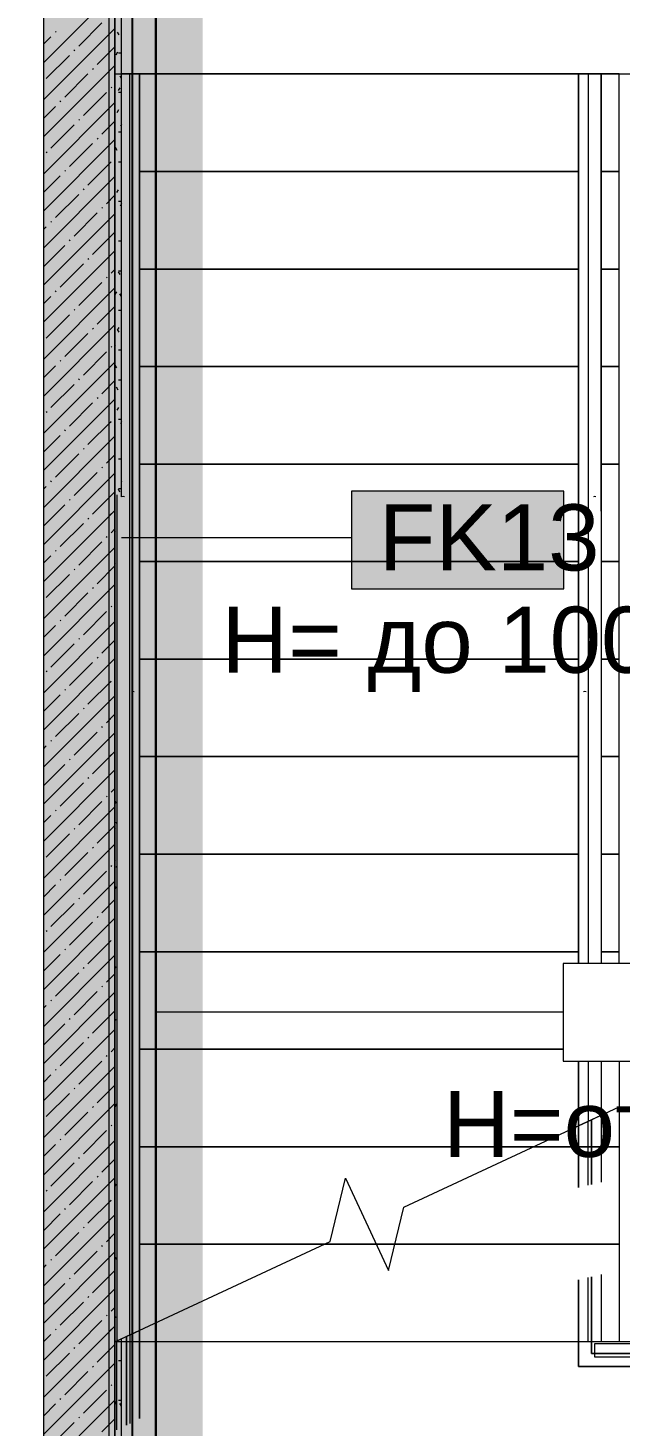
# Model space of a CAD drawing. Header units: millimetres. Extents: x -3817 to 677485, y -22715 to 103890.
# Drawn here: x 38736 to 40556, y 18352 to 22653 of the extents above; entities that cross this region are included whole.
import ezdxf

# ---------------------------------------------------------------- set-up
doc = ezdxf.new("R2010")
doc.units = ezdxf.units.MM
doc.layers.add('PDF _Геометрия', color=7, linetype='Continuous', true_color=0x1d1d1d)
doc.layers.add('PDF _Сплошная заливка', color=7, linetype='Continuous', true_color=0xffffff)
doc.layers.add('PDF _Текст', color=7, linetype='Continuous')
doc.styles.add('PDF GOST-Common', font='arial.ttf')

msp = doc.modelspace()

# ---------------------------------------------------------------- hatches: boundary and pattern name
at = {"layer": 'PDF _Сплошная заливка', "transparency": 33554559}
h = msp.add_hatch(color=256, dxfattribs=at)
h.paths.add_polyline_path([(39003.3, 1631.4), (39273.4, 1631.4), (39273.4, 13806.3), (38703.3, 13521.2), (39003.3, 13371.2), (39003.3, 1653.4)], flags=0)
h.paths.add_polyline_path([(39273.4, 13836.1), (39273.4, 25711.1), (39003.3, 25711.1), (39003.3, 13971.2), (39024.3, 13960.7)], flags=0)
h = msp.add_hatch(color=256, dxfattribs=at)
h.paths.add_polyline_path([(38783.3, 15511.3), (39003.3, 15511.3), (39003.3, 23461.6), (38783.3, 23461.6), (38783.3, 16743.4)], flags=0)
h.paths.add_polyline_path([(38783.3, 24911.6), (39003.3, 24911.6), (39003.3, 25331.6), (38783.3, 25331.6), (38783.3, 24966.6)], flags=0)
h = msp.add_hatch(color=256, dxfattribs=at)
h.paths.add_polyline_path([(39003.3, 15511.3), (39003.3, 23461.6), (38985.9, 23461.6), (38985.9, 15511.3)], flags=0)
h.paths.add_polyline_path([(38985.9, 24911.6), (39003.3, 24911.6), (39003.3, 25331.6), (38985.9, 25331.6), (38985.9, 24966.6)], flags=0)
h = msp.add_hatch(color=256, dxfattribs=at)
h.paths.add_polyline_path([(39023.3, 17111.3), (39023.3, 18620.7), (39008.7, 18613.9), (39010.4, 21210.7), (39023.3, 21210.7), (39023.3, 23461.6), (39011.3, 23461.6), (39011.3, 23406.6), (39003.3, 23406.6), (39003.3, 17111.3)], flags=0)
h.paths.add_polyline_path([(39023.3, 24911.6), (39023.3, 25291.3), (39003.3, 25291.3), (39003.3, 24966.6), (39011.3, 24966.6), (39011.3, 24911.6)], flags=0)

# ---------------------------------------------------------------- linework, layer by layer
msp.add_lwpolyline([(39055.7, 17226.2), (42382.3, 17226.2), (42382.3, 25282.3), (39055.7, 25282.3)], close=True)
at = {"layer": 'PDF _Геометрия', "color": 7, "lineweight": 9}
for points in [[(38985.9, 1631.4), (38985.9, 13371.2), (38685.9, 13521.2), (39285.9, 13821.2), (38985.9, 13971.2), (38985.9, 25711.1)], [(39003.3, 25711.1), (39003.3, 13971.2), (39273.4, 13836.1)], [(39008.7, 18340.3), (39008.7, 18611.3), (39008.7, 18613.9), (39048.7, 18632.5), (39048.7, 22511.3)], [(39048.7, 21166.6), (39048.7, 22511.3), (39023.3, 22511.3)], [(39078.7, 20566.6), (39078.7, 22511.3), (39078.7, 18646.5), (39078.7, 18611.3), (39078.7, 18375.3), (39078.7, 18611.3), (39078.7, 18646.5), (39038.7, 18627.9), (39038.7, 18611.3), (39038.7, 18355.3), (39038.7, 18611.3), (39038.7, 18627.9), (39078.7, 18646.5), (39078.7, 22511.3), (39078.7, 20166.6)], [(40428.3, 20166.6), (40428.3, 22511.3), (40428.3, 19774.9), (40428.3, 22511.3), (40468.3, 22511.3), (40428.3, 22511.3), (40428.3, 20566.6)], [(40498.3, 21166.6), (40498.3, 22511.3), (40458.3, 22511.3), (40458.3, 21166.6)], [(40458.3, 22511.3), (40458.3, 19774.9)], [(40498.3, 22511.3), (40498.3, 19774.9)], [(39008.7, 21217), (39008.7, 21166.6)], [(39008.7, 21211.3), (39008.7, 18613.9)], [(39032.6, 21210.5), (39028.7, 21211.3), (39024.8, 21210.5)], [(40482.2, 21210.5), (40478.3, 21211.3), (40474.4, 21210.5)], [(39023.8, 21085.8), (39730.3, 21085.8)], [(39062.6, 20610.5), (39058.7, 20611.3), (39054.8, 20610.5)], [(40452.2, 20610.5), (40448.3, 20611.3), (40444.4, 20610.5)], [(40381.3, 19624.9), (39128.8, 19624.9)], [(40458.3, 19474.9), (40458.3, 19289.8)], [(40498.3, 19474.9), (40498.3, 19308.5)], [(40458.3, 19092.6), (40458.3, 19289.8), (40498.3, 19308.5), (40498.3, 19101.9)], [(40908.3, 18898.1), (40908.3, 18605.3), (40478.3, 18605.3), (40478.3, 18565.3), (40948.3, 18565.3), (40948.3, 18878.1)], [(40498.3, 18817.9), (40498.3, 18611.3), (40458.3, 18611.3), (40458.3, 18808.6)], [(39048.7, 18632.5), (39048.7, 18611.3), (39048.7, 18360.3)]]:
    msp.add_lwpolyline(points, dxfattribs=at)
at = {"layer": 'PDF _Геометрия', "color": 253, "lineweight": 9, "true_color": 0xaaaaaa}
for points in [[(39003.3, 25311.3), (39003.3, 22511.3)], [(40553.3, 19474.9), (40553.3, 19334.1), (40553.3, 18611.3), (39003.3, 18611.3), (39003.3, 17111.3), (42403.3, 17111.3), (42403.3, 18611.3), (42403.3, 22511.3), (40853.3, 22511.3), (40853.3, 19774.9)], [(40553.3, 19774.9), (40553.3, 19811.3), (40553.3, 20111.3), (40553.3, 20411.3), (40553.3, 20711.3), (40553.3, 21011.3), (40553.3, 21311.3), (40553.3, 21611.3), (40553.3, 21911.3), (40498.3, 21911.3), (40553.3, 21911.3), (40553.3, 22211.3), (40553.3, 22511.3), (39024.3, 22511.3), (40553.3, 22511.3)], [(39003.3, 21011.3), (39003.3, 20950), (39003.3, 18611.3), (39003.3, 17111.3), (39003.3, 14611.3), (39003.3, 12527)], [(40853.3, 19474.9), (40853.3, 18611.3), (42403.3, 18611.3), (40853.3, 18611.3), (40553.3, 18611.3), (39003.3, 18611.3), (39665, 18919.9), (39712.2, 19114.3), (39844.3, 18831.1), (39891.6, 19025.6), (40553.3, 19334.1)]]:
    msp.add_lwpolyline(points, dxfattribs=at)
for points in [[(42403.3, 22511.3), (42403.3, 25311.3), (39003.3, 25311.3), (39003.3, 22511.3), (40853.3, 22511.3)], [(39078.7, 22211.3), (40428.3, 22211.3)], [(40498.3, 22211.3), (40553.3, 22211.3)], [(39078.7, 21911.3), (40428.3, 21911.3)], [(39078.7, 21611.3), (40428.3, 21611.3)], [(40498.3, 21611.3), (40553.3, 21611.3)], [(39078.7, 21311.3), (40428.3, 21311.3)], [(40498.3, 21311.3), (40553.3, 21311.3)], [(39078.7, 21011.3), (40428.3, 21011.3)], [(40498.3, 21011.3), (40553.3, 21011.3)], [(39078.7, 20711.3), (40428.3, 20711.3)], [(40498.3, 20711.3), (40553.3, 20711.3)], [(39078.7, 20411.3), (40428.3, 20411.3)], [(40498.3, 20411.3), (40553.3, 20411.3)], [(39078.7, 20111.3), (40428.3, 20111.3)], [(40498.3, 20111.3), (40553.3, 20111.3)], [(39078.7, 19811.3), (40428.3, 19811.3)], [(40498.3, 19811.3), (40553.3, 19811.3)], [(39078.7, 19511.3), (40381.3, 19511.3)], [(39078.7, 19211.3), (40290, 19211.3), (40553.3, 19211.3), (40290, 19211.3)], [(39078.7, 18911.3), (39646.6, 18911.3), (39806.9, 18911.3), (39646.6, 18911.3)], [(39806.9, 18911.3), (39863.8, 18911.3), (40553.3, 18911.3), (39863.8, 18911.3)]]:
    msp.add_lwpolyline(points, close=True, dxfattribs=at)
at = {"layer": 'PDF _Геометрия', "color": 9, "lineweight": 9, "true_color": 0xc0c0c0}
for points in [[(42383.3, 25290.3), (42383.3, 17131.3), (39023.3, 17131.3), (39023.3, 18620.7)], [(39023.3, 21210.7), (39023.3, 23461.6), (39011.3, 23461.6)], [(38783.3, 23406.6), (38783.3, 15511.3), (39003.3, 15511.3), (39003.3, 16891.3), (39003.3, 15511.3), (38513.3, 15511.3), (38513.3, 16911.4), (38493.3, 16911.4), (38493.3, 15490.3), (38513.3, 15490.3), (38513.3, 15491.3), (38733.2, 15491.3)]]:
    msp.add_lwpolyline(points, dxfattribs=at)
at = {"layer": 'PDF _Геометрия', "color": 231, "lineweight": 30, "true_color": 0xff80c0}
msp.add_lwpolyline([(39128.8, 25252.3), (39128.8, 17152.3)], dxfattribs=at)
at = {"layer": 'PDF _Геометрия', "color": 9, "lineweight": 9, "true_color": 0xc0c0c0}
for points in [[(39003.3, 17111.3), (39003.3, 23406.6)], [(39003.3, 17111.3), (39003.3, 23103.1)]]:
    msp.add_lwpolyline(points, close=True, dxfattribs=at)
at = {"layer": 'PDF _Геометрия', "lineweight": 9}
for points in [[(38783.3, 22545.6), (39003.3, 22765.6)], [(38891.7, 22597), (38963, 22668.3)], [(38783.3, 22431.6), (39003.3, 22651.6)], [(38783.3, 22602.6), (38806.2, 22625.5)], [(38820.4, 22639.8), (38822.8, 22642.2)], [(38985.9, 22634.2), (39003.3, 22651.6)], [(38877.4, 22582.8), (38879.8, 22585.1)], [(38948.7, 22540), (39003.3, 22594.5)], [(38985.9, 22577.2), (39003.3, 22594.5)], [(38783.3, 22317.5), (39003.3, 22537.5)], [(38791.9, 22497.2), (38863.2, 22568.5)], [(38985.9, 22520.2), (39003.3, 22537.5)], [(38848.9, 22440.2), (38920.2, 22511.5)], [(38934.5, 22525.8), (38936.8, 22528.1)], [(38906, 22383.2), (38977.2, 22454.5)], [(38991.5, 22468.7), (38993.9, 22471.1)], [(38991.5, 22468.7), (38993.9, 22471.1)], [(38783.3, 22203.5), (39003.3, 22423.5)], [(38783.3, 22374.5), (38820.4, 22411.7)], [(38834.7, 22426), (38837, 22428.3)], [(38985.9, 22406.1), (39003.3, 22423.5)], [(38891.7, 22368.9), (38894.1, 22371.3)], [(38963, 22326.2), (39003.3, 22366.4)], [(38985.9, 22349.1), (39003.3, 22366.4)], [(38806.2, 22283.4), (38877.4, 22354.7)], [(38783.3, 22089.4), (39003.3, 22309.4)], [(38863.2, 22226.4), (38934.5, 22297.7)], [(38948.7, 22311.9), (38951.1, 22314.3)], [(38985.9, 22292.1), (39003.3, 22309.4)], [(38791.9, 22269.1), (38794.3, 22271.5)], [(38920.2, 22169.3), (38991.5, 22240.6)], [(38985.9, 22235), (38991.5, 22240.6)], [(38783.3, 22146.4), (38834.7, 22197.9)], [(38783.3, 21975.4), (39003.3, 22195.4)], [(38848.9, 22212.1), (38851.3, 22214.5)], [(38985.9, 22178), (39003.3, 22195.4)], [(38906, 22155.1), (38908.3, 22157.5)], [(38820.4, 22069.6), (38891.7, 22140.8)], [(38977.2, 22112.3), (39003.3, 22138.3)], [(38985.9, 22121), (39003.3, 22138.3)], [(38783.3, 21861.3), (39003.3, 22081.3)], [(38877.4, 22012.5), (38948.7, 22083.8)], [(38963, 22098.1), (38965.4, 22100.4)], [(38985.9, 22064), (39003.3, 22081.3)], [(38783.3, 22032.4), (38791.9, 22041)], [(38806.2, 22055.3), (38808.5, 22057.7)], [(38934.5, 21955.5), (39003.3, 22024.3)], [(38985.9, 22006.9), (39003.3, 22024.3)], [(38783.3, 21918.3), (38848.9, 21984)], [(38863.2, 21998.3), (38865.6, 22000.6)], [(38783.3, 21747.3), (39003.3, 21967.3)], [(38920.2, 21941.2), (38922.6, 21943.6)], [(38985.9, 21949.9), (39003.3, 21967.3)], [(38834.7, 21855.7), (38906, 21927)], [(38991.5, 21898.5), (39003.3, 21910.2)], [(38991.5, 21898.5), (39003.3, 21910.2)], [(38783.3, 21633.2), (39003.3, 21853.2)], [(38891.7, 21798.7), (38963, 21870)], [(38977.2, 21884.2), (38979.6, 21886.6)], [(38985.9, 21835.9), (39003.3, 21853.2)], [(38783.3, 21804.3), (38806.2, 21827.2)], [(38820.4, 21841.5), (38822.8, 21843.8)], [(38791.9, 21698.9), (38863.2, 21770.2)], [(38877.4, 21784.4), (38879.8, 21786.8)], [(38948.7, 21741.7), (39003.3, 21796.2)], [(38985.9, 21778.8), (39003.3, 21796.2)], [(38783.3, 21519.2), (39003.3, 21739.2)], [(38934.5, 21727.4), (38936.8, 21729.8)], [(38985.9, 21721.8), (39003.3, 21739.2)], [(38848.9, 21641.9), (38920.2, 21713.2)], [(38906, 21584.8), (38977.2, 21656.1)], [(38991.5, 21670.4), (38993.9, 21672.8)], [(38991.5, 21670.4), (38993.9, 21672.8)], [(38783.3, 21405.1), (39003.3, 21625.1)], [(38783.3, 21576.2), (38820.4, 21613.4)], [(38834.7, 21627.6), (38837, 21630)], [(38985.9, 21607.8), (39003.3, 21625.1)], [(38806.2, 21485.1), (38877.4, 21556.3)], [(38891.7, 21570.6), (38894.1, 21573)], [(38963, 21527.8), (39003.3, 21568.1)], [(38985.9, 21550.8), (39003.3, 21568.1)], [(38783.3, 21291.1), (39003.3, 21511.1)], [(38948.7, 21513.6), (38951.1, 21515.9)], [(38985.9, 21493.7), (39003.3, 21511.1)], [(38791.9, 21470.8), (38794.3, 21473.2)], [(38863.2, 21428), (38934.5, 21499.3)], [(38920.2, 21371), (38991.5, 21442.3)], [(38985.9, 21436.7), (38991.5, 21442.3)], [(38783.3, 21348.1), (38834.7, 21399.5)], [(38783.3, 21177), (39003.3, 21397)], [(38848.9, 21413.8), (38851.3, 21416.1)], [(38985.9, 21379.7), (39003.3, 21397)], [(38820.4, 21271.2), (38891.7, 21342.5)], [(38906, 21356.7), (38908.3, 21359.1)], [(38977.2, 21314), (39003.3, 21340)], [(38985.9, 21322.7), (39003.3, 21340)], [(38963, 21299.7), (38965.4, 21302.1)], [(38783.3, 21063), (39003.3, 21283)], [(38806.2, 21257), (38808.5, 21259.3)], [(38877.4, 21214.2), (38948.7, 21285.5)], [(38985.9, 21265.6), (39003.3, 21283)], [(38783.3, 21234), (38791.9, 21242.7)], [(38863.2, 21199.9), (38865.6, 21202.3)], [(38934.5, 21157.2), (39003.3, 21226)], [(38985.9, 21208.6), (39003.3, 21226)], [(38783.3, 21120), (38848.9, 21185.7)], [(38783.3, 20948.9), (39003.3, 21168.9)], [(38985.9, 21151.6), (39003.3, 21168.9)], [(38834.7, 21057.4), (38906, 21128.6)], [(38920.2, 21142.9), (38922.6, 21145.3)], [(38977.2, 21085.9), (38979.6, 21088.3)], [(38991.5, 21100.1), (39003.3, 21111.9)], [(38991.5, 21100.1), (39003.3, 21111.9)], [(38783.3, 20834.9), (39003.3, 21054.9)], [(38820.4, 21043.1), (38822.8, 21045.5)], [(38891.7, 21000.3), (38963, 21071.6)], [(38985.9, 21037.5), (39003.3, 21054.9)], [(38783.3, 21006), (38806.2, 21028.9)], [(38877.4, 20986.1), (38879.8, 20988.5)], [(38948.7, 20943.3), (39003.3, 20997.9)], [(38985.9, 20980.5), (39003.3, 20997.9)], [(38791.9, 20900.5), (38863.2, 20971.8)], [(38783.3, 20720.8), (39003.3, 20940.8)], [(38848.9, 20843.5), (38920.2, 20914.8)], [(38934.5, 20929.1), (38936.8, 20931.4)], [(38985.9, 20923.5), (39003.3, 20940.8)], [(38991.5, 20872), (38993.9, 20874.4)], [(38991.5, 20872), (38993.9, 20874.4)], [(38783.3, 20606.8), (39003.3, 20826.8)], [(38834.7, 20829.3), (38837, 20831.6)], [(38906, 20786.5), (38977.2, 20857.8)], [(38985.9, 20809.4), (39003.3, 20826.8)], [(38783.3, 20777.9), (38820.4, 20815)], [(38891.7, 20772.2), (38894.1, 20774.6)], [(38806.2, 20686.7), (38877.4, 20758)], [(38963, 20729.5), (39003.3, 20769.8)], [(38985.9, 20752.4), (39003.3, 20769.8)], [(38783.3, 20492.7), (39003.3, 20712.7)], [(38863.2, 20629.7), (38934.5, 20701)], [(38948.7, 20715.2), (38951.1, 20717.6)], [(38985.9, 20695.4), (39003.3, 20712.7)], [(38791.9, 20672.5), (38794.3, 20674.8)], [(38920.2, 20572.7), (38991.5, 20643.9)], [(38985.9, 20638.4), (38991.5, 20643.9)], [(38783.3, 20549.8), (38834.7, 20601.2)], [(38848.9, 20615.4), (38851.3, 20617.8)], [(38783.3, 20378.7), (39003.3, 20598.7)], [(38906, 20558.4), (38908.3, 20560.8)], [(38985.9, 20581.3), (39003.3, 20598.7)], [(38820.4, 20472.9), (38891.7, 20544.1)], [(38977.2, 20515.6), (39003.3, 20541.7)], [(38985.9, 20524.3), (39003.3, 20541.7)], [(38783.3, 20264.6), (39003.3, 20484.6)], [(38877.4, 20415.8), (38948.7, 20487.1)], [(38963, 20501.4), (38965.4, 20503.7)], [(38985.9, 20467.3), (39003.3, 20484.6)], [(38783.3, 20435.7), (38791.9, 20444.4)], [(38806.2, 20458.6), (38808.5, 20461)], [(38783.3, 20321.7), (38848.9, 20387.3)], [(38863.2, 20401.6), (38865.6, 20404)], [(38934.5, 20358.8), (39003.3, 20427.6)], [(38985.9, 20410.3), (39003.3, 20427.6)], [(38783.3, 20150.6), (39003.3, 20370.6)], [(38920.2, 20344.6), (38922.6, 20346.9)], [(38985.9, 20353.2), (39003.3, 20370.6)], [(38834.7, 20259), (38906, 20330.3)], [(38991.5, 20301.8), (39003.3, 20313.6)], [(38991.5, 20301.8), (39003.3, 20313.6)], [(38783.3, 20036.5), (39003.3, 20256.5)], [(38891.7, 20202), (38963, 20273.3)], [(38977.2, 20287.5), (38979.6, 20289.9)], [(38985.9, 20239.2), (39003.3, 20256.5)], [(38783.3, 20207.6), (38806.2, 20230.5)], [(38820.4, 20244.8), (38822.8, 20247.1)], [(38791.9, 20102.2), (38863.2, 20173.5)], [(38877.4, 20187.7), (38879.8, 20190.1)], [(38948.7, 20145), (39003.3, 20199.5)], [(38985.9, 20182.2), (39003.3, 20199.5)], [(38783.3, 19922.5), (39003.3, 20142.5)], [(38934.5, 20130.7), (38936.8, 20133.1)], [(38985.9, 20125.1), (39003.3, 20142.5)], [(38848.9, 20045.2), (38920.2, 20116.5)], [(38906, 19988.2), (38977.2, 20059.4)], [(38991.5, 20073.7), (38993.9, 20076.1)], [(38991.5, 20073.7), (38993.9, 20076.1)], [(38783.3, 19808.4), (39003.3, 20028.4)], [(38783.3, 19979.5), (38820.4, 20016.7)], [(38834.7, 20030.9), (38837, 20033.3)], [(38985.9, 20011.1), (39003.3, 20028.4)], [(38806.2, 19888.4), (38877.4, 19959.6)], [(38891.7, 19973.9), (38894.1, 19976.3)], [(38963, 19931.1), (39003.3, 19971.4)], [(38985.9, 19954.1), (39003.3, 19971.4)], [(38783.3, 19694.4), (39003.3, 19914.4)], [(38948.7, 19916.9), (38951.1, 19919.2)], [(38985.9, 19897), (39003.3, 19914.4)], [(38791.9, 19874.1), (38794.3, 19876.5)], [(38863.2, 19831.3), (38934.5, 19902.6)], [(38920.2, 19774.3), (38991.5, 19845.6)], [(38985.9, 19840), (38991.5, 19845.6)], [(38783.3, 19751.4), (38834.7, 19802.8)], [(38783.3, 19580.3), (39003.3, 19800.3)], [(38848.9, 19817.1), (38851.3, 19819.5)], [(38985.9, 19783), (39003.3, 19800.3)], [(38820.4, 19674.5), (38891.7, 19745.8)], [(38906, 19760.1), (38908.3, 19762.4)], [(38977.2, 19717.3), (39003.3, 19743.3)], [(38985.9, 19726), (39003.3, 19743.3)], [(38963, 19703), (38965.4, 19705.4)], [(38783.3, 19466.3), (39003.3, 19686.3)], [(38806.2, 19660.3), (38808.5, 19662.6)], [(38877.4, 19617.5), (38948.7, 19688.8)], [(38985.9, 19668.9), (39003.3, 19686.3)], [(38783.3, 19637.4), (38791.9, 19646)], [(38934.5, 19560.5), (39003.3, 19629.3)], [(38985.9, 19611.9), (39003.3, 19629.3)], [(38783.3, 19523.3), (38848.9, 19589)], [(38783.3, 19352.2), (39003.3, 19572.2)], [(38863.2, 19603.2), (38865.6, 19605.6)], [(38985.9, 19554.9), (39003.3, 19572.2)], [(38834.7, 19460.7), (38906, 19532)], [(38920.2, 19546.2), (38922.6, 19548.6)], [(38977.2, 19489.2), (38979.6, 19491.6)], [(38991.5, 19503.4), (39003.3, 19515.2)], [(38991.5, 19503.4), (39003.3, 19515.2)], [(38783.3, 19238.2), (39003.3, 19458.2)], [(38820.4, 19446.4), (38822.8, 19448.8)], [(38891.7, 19403.7), (38963, 19474.9)], [(38985.9, 19440.8), (39003.3, 19458.2)], [(38783.3, 19409.3), (38806.2, 19432.2)], [(38948.7, 19346.6), (39003.3, 19401.2)], [(38985.9, 19383.8), (39003.3, 19401.2)], [(38791.9, 19303.9), (38863.2, 19375.1)], [(38877.4, 19389.4), (38879.8, 19391.8)], [(38783.3, 19124.1), (39003.3, 19344.1)], [(38848.9, 19246.8), (38920.2, 19318.1)], [(38934.5, 19332.4), (38936.8, 19334.7)], [(38985.9, 19326.8), (39003.3, 19344.1)], [(38991.5, 19275.3), (38993.9, 19277.7)], [(38991.5, 19275.3), (38993.9, 19277.7)], [(38783.3, 19010.1), (39003.3, 19230.1)], [(38834.7, 19232.6), (38837, 19235)], [(38906, 19189.8), (38977.2, 19261.1)], [(38985.9, 19212.7), (39003.3, 19230.1)], [(38783.3, 19181.2), (38820.4, 19218.3)], [(38806.2, 19090), (38877.4, 19161.3)], [(38891.7, 19175.6), (38894.1, 19177.9)], [(38963, 19132.8), (39003.3, 19173.1)], [(38985.9, 19155.7), (39003.3, 19173.1)], [(38783.3, 18896), (39003.3, 19116)], [(38863.2, 19033), (38934.5, 19104.3)], [(38948.7, 19118.5), (38951.1, 19120.9)], [(38985.9, 19098.7), (39003.3, 19116)], [(38791.9, 19075.8), (38794.3, 19078.1)], [(38848.9, 19018.7), (38851.3, 19021.1)], [(38920.2, 18976), (38991.5, 19047.3)], [(38985.9, 19041.7), (38991.5, 19047.3)], [(38783.3, 18953.1), (38834.7, 19004.5)], [(38783.3, 18782), (39003.3, 19002)], [(38985.9, 18984.6), (39003.3, 19002)], [(38820.4, 18876.2), (38891.7, 18947.5)], [(38906, 18961.7), (38908.3, 18964.1)], [(38977.2, 18918.9), (39003.3, 18945)], [(38985.9, 18927.6), (39003.3, 18945)], [(38783.3, 18667.9), (39003.3, 18887.9)], [(38877.4, 18819.2), (38948.7, 18890.4)], [(38963, 18904.7), (38965.4, 18907.1)], [(38985.9, 18870.6), (39003.3, 18887.9)], [(38783.3, 18839), (38791.9, 18847.7)], [(38806.2, 18861.9), (38808.5, 18864.3)], [(38863.2, 18804.9), (38865.6, 18807.3)], [(38934.5, 18762.1), (39003.3, 18830.9)], [(38985.9, 18813.6), (39003.3, 18830.9)], [(38783.3, 18725), (38848.9, 18790.6)], [(38783.3, 18553.9), (39003.3, 18773.9)], [(38985.9, 18756.5), (39003.3, 18773.9)], [(38834.7, 18662.3), (38906, 18733.6)], [(38920.2, 18747.9), (38922.6, 18750.2)], [(38991.5, 18705.1), (39003.3, 18716.9)], [(38991.5, 18705.1), (39003.3, 18716.9)], [(38891.7, 18605.3), (38963, 18676.6)], [(38977.2, 18690.8), (38979.6, 18693.2)], [(38783.3, 18439.8), (39003.3, 18659.8)], [(38783.3, 18610.9), (38806.2, 18633.8)], [(38820.4, 18648.1), (38822.8, 18650.4)], [(38985.9, 18642.5), (39003.3, 18659.8)], [(38877.4, 18591.1), (38879.8, 18593.4)], [(38948.7, 18548.3), (39003.3, 18602.8)], [(38985.9, 18585.5), (39003.3, 18602.8)], [(38783.3, 18325.8), (39003.3, 18545.8)], [(38791.9, 18505.5), (38863.2, 18576.8)], [(38934.5, 18534), (38936.8, 18536.4)], [(38985.9, 18528.4), (39003.3, 18545.8)], [(38848.9, 18448.5), (38920.2, 18519.8)], [(38906, 18391.5), (38977.2, 18462.7)], [(38991.5, 18477), (38993.9, 18479.4)], [(38991.5, 18477), (38993.9, 18479.4)], [(38783.3, 18211.7), (39003.3, 18431.7)], [(38783.3, 18382.8), (38820.4, 18420)], [(38834.7, 18434.2), (38837, 18436.6)], [(38985.9, 18414.4), (39003.3, 18431.7)], [(38891.7, 18377.2), (38894.1, 18379.6)], [(38963, 18334.4), (39003.3, 18374.7)], [(38985.9, 18357.4), (39003.3, 18374.7)], [(38806.2, 18291.7), (38877.4, 18363)]]:
    msp.add_lwpolyline(points, dxfattribs=at)
at = {"layer": 'PDF _Геометрия', "color": 253, "lineweight": 9, "true_color": 0x9b9b9b}
for points in [[(39016.2, 22631.6), (39011.1, 22640.3)], [(39011.1, 22578.3), (39006.1, 22569.6)], [(39013.8, 22576.8), (39023.3, 22576.8)], [(39023.3, 22497.3), (39019.3, 22504.2)], [(39018.2, 22468.7), (39013.2, 22460)], [(39013.8, 22454.9), (39023.3, 22454.9)], [(39014.1, 22400.6), (39009.1, 22391.9)], [(39013.8, 22332.9), (39023.3, 22332.9)], [(39023.3, 22355.5), (39020.2, 22350.3)], [(39010.2, 22276.2), (39005.1, 22284.9)], [(39013.8, 22241.5), (39023.3, 22241.5)], [(39013, 22154.9), (39008, 22146.2)], [(39013.8, 22119.6), (39023.3, 22119.6)], [(39023.3, 22111.7), (39019.1, 22104.6)], [(39013.8, 21997.7), (39023.3, 21997.7)], [(39013.8, 21906.2), (39023.3, 21906.2)], [(39019.4, 21894.4), (39014.4, 21903.1)], [(39007.8, 21841.1), (39003.3, 21833.2)], [(39023.3, 21826.8), (39018.5, 21835)], [(39003.8, 21773.1), (39003.3, 21772.3)], [(39013.8, 21784.3), (39023.3, 21784.3)], [(39023.3, 21765.8), (39022.6, 21767)], [(39014.9, 21731.5), (39009.9, 21722.8)], [(39016.5, 21716.6), (39011.4, 21725.4)], [(39005.3, 21675), (39003.3, 21678.5)], [(39013.8, 21662.4), (39023.3, 21662.4)], [(39009.4, 21607), (39004.3, 21615.7)], [(39013.5, 21538.9), (39008.4, 21547.7)], [(39013.8, 21570.9), (39023.3, 21570.9)], [(39013.8, 21485.7), (39008.8, 21477)], [(39013.8, 21449), (39023.3, 21449)], [(39023.3, 21441.1), (39019.9, 21435.4)], [(39013.8, 21327.1), (39023.3, 21327.1)], [(39023.3, 21258.3), (39022.9, 21257.7)], [(39018.6, 21225.2), (39013.6, 21233.9)], [(39013.8, 21235.7), (39023.3, 21235.7)], [(39004.6, 21103.9), (39003.3, 21101.7)], [(39004.5, 21005.8), (39003.3, 21008)], [(39003.5, 20858.2), (39003.3, 20857.9)], [(39007.8, 20268.6), (39003.3, 20276.4)], [(39004.3, 20189), (39003.3, 20187.3)], [(39008.7, 20206.1), (39006.8, 20209.3)], [(39004.8, 20090.9), (39003.3, 20093.6)], [(39008.7, 20074.7), (39006.3, 20070.6)], [(39007.3, 20011.3), (39003.3, 20004.4)], [(39006.2, 19765.6), (39003.3, 19760.6)], [(39007, 19599.5), (39003.3, 19605.9)], [(39008.1, 19342.1), (39003.3, 19333.9)], [(39007, 19096.4), (39003.3, 19090)], [(39008.7, 18865), (39005.2, 18871)], [(39007.3, 18684.6), (39003.3, 18691.5)], [(39013.8, 18553.4), (39023.3, 18553.4)], [(39004.3, 18506.9), (39003.3, 18508.6)], [(39007.8, 18427.2), (39003.3, 18419.5)], [(39013.8, 18431.5), (39023.3, 18431.5)], [(39023.3, 18413), (39018.6, 18421.1)]]:
    msp.add_lwpolyline(points, dxfattribs=at)
at = {"layer": 'PDF _Геометрия', "color": 7, "lineweight": 9}
for points in [[(39023.5, 22511.3), (39028.7, 22511.3), (39033.8, 22511.3), (39038.7, 22511.3), (39042.8, 22511.3), (39046, 22511.3), (39042.8, 22511.3), (39038.7, 22511.3), (39033.8, 22511.3), (39028.7, 22511.3)], [(39038.7, 22511.3), (39078.7, 22511.3)], [(39041.3, 22511.3), (39044.5, 22511.3), (39048.7, 22511.3), (39053.5, 22511.3), (39058.7, 22511.3), (39063.8, 22511.3), (39068.7, 22511.3), (39072.8, 22511.3), (39075, 22511.3), (39072.8, 22511.3), (39068.7, 22511.3), (39063.8, 22511.3), (39058.7, 22511.3), (39053.5, 22511.3), (39048.7, 22511.3), (39044.5, 22511.3)], [(39041.3, 22511.3), (39044.5, 22511.3), (39048.7, 22511.3), (39053.5, 22511.3), (39058.7, 22511.3), (39063.8, 22511.3), (39068.7, 22511.3), (39072.8, 22511.3), (39075, 22511.3), (39072.8, 22511.3), (39068.7, 22511.3), (39063.8, 22511.3), (39058.7, 22511.3), (39053.5, 22511.3), (39048.7, 22511.3), (39044.5, 22511.3)], [(40430.9, 22511.3), (40434.1, 22511.3), (40438.3, 22511.3), (40443.1, 22511.3), (40448.3, 22511.3), (40453.4, 22511.3), (40458.3, 22511.3), (40462.4, 22511.3), (40465.6, 22511.3), (40462.4, 22511.3), (40458.3, 22511.3), (40453.4, 22511.3), (40448.3, 22511.3), (40443.1, 22511.3), (40438.3, 22511.3), (40434.1, 22511.3)], [(40430.9, 22511.3), (40434.1, 22511.3), (40438.3, 22511.3), (40443.1, 22511.3), (40448.3, 22511.3), (40453.4, 22511.3), (40458.3, 22511.3), (40462.4, 22511.3), (40465.6, 22511.3), (40462.4, 22511.3), (40458.3, 22511.3), (40453.4, 22511.3), (40448.3, 22511.3), (40443.1, 22511.3), (40438.3, 22511.3), (40434.1, 22511.3)], [(40460.9, 22511.3), (40464.1, 22511.3), (40468.3, 22511.3), (40473.1, 22511.3), (40478.3, 22511.3), (40483.4, 22511.3), (40488.3, 22511.3), (40492.4, 22511.3), (40495.6, 22511.3), (40492.4, 22511.3), (40488.3, 22511.3), (40483.4, 22511.3), (40478.3, 22511.3), (40473.1, 22511.3), (40468.3, 22511.3), (40464.1, 22511.3)], [(40383.5, 21227.7), (39730.3, 21227.7), (39730.3, 20927.7), (40383.5, 20927.7)], [(41034.4, 19774.9), (40381.3, 19774.9), (40381.3, 19474.9), (41034.4, 19474.9)], [(40468.3, 19294.5), (40428.3, 19275.8), (40428.3, 19474.9), (40428.3, 19275.8), (40428.3, 19085.6), (40428.3, 19275.8), (40468.3, 19294.5), (40468.3, 19094.9)], [(40428.3, 18611.3), (40428.3, 18801.6), (40428.3, 18611.3), (40428.3, 18535.3), (40878.3, 18535.3), (40978.3, 18535.3), (40978.3, 18635.3), (40978.3, 18913.1), (40978.3, 18635.3), (40978.3, 18535.3), (40878.3, 18535.3), (40428.3, 18535.3)], [(40468.3, 18611.3), (40468.3, 18810.9), (40468.3, 18611.3), (40468.3, 18575.3), (40878.3, 18575.3), (40938.3, 18575.3), (40938.3, 18635.3), (40938.3, 18913.1), (40938.3, 18635.3), (40938.3, 18575.3), (40878.3, 18575.3), (40468.3, 18575.3)]]:
    msp.add_lwpolyline(points, close=True, dxfattribs=at)
at = {"layer": 'PDF _Сплошная заливка', "lineweight": 9, "transparency": 33554559}
msp.add_solid([(40383.5, 21227.7), (39730.3, 21227.7), (40383.5, 20927.7), (39730.3, 20927.7)], dxfattribs=at)

# ---------------------------------------------------------------- texts
at = {"layer": 'PDF _Текст', "insert": (39814.9, 21084.3), "char_height": 203.2, "attachment_point": 4, "style": 'PDF GOST-Common'}
msp.add_mtext('FK13', dxfattribs=at)
at = {"layer": 'PDF _Текст', "color": 250, "true_color": 0x3c3c3c, "char_height": 203.2, "attachment_point": 4, "style": 'PDF GOST-Common'}
for s, insert in [('Н= до 1000мм', (39330.4, 20741.5)), ('Н=от 1000мм', (40012.4, 19280.2))]:
    msp.add_mtext(s, dxfattribs=dict(at, insert=insert))

doc.saveas('drawing.dxf')
